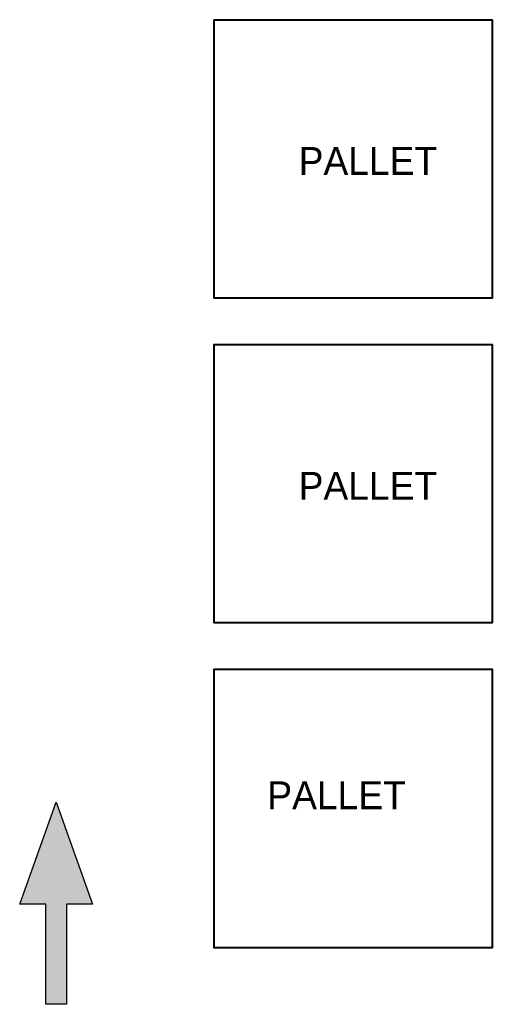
# Model space of a CAD drawing. Header units: centimetres. Extents: x 382474 to 805140, y 51501 to 135682.
# Drawn here: x 388371.7 to 388575.6, y 64890.6 to 65315 of the extents above; entities that cross this region are included whole.
import ezdxf

# ---------------------------------------------------------------- set-up
doc = ezdxf.new("R2010")
doc.units = ezdxf.units.CM
doc.layers.add('LVI_FLOOR BEDS - GENERAL', color=254, linetype='Continuous')
doc.layers.add('SPN-FURNITURE', color=7, linetype='Continuous')
doc.layers.add('SPN-DIM', color=8, linetype='Continuous', lineweight=15)
doc.styles.add('ARIAL', font='arial.ttf')

msp = doc.modelspace()

# ---------------------------------------------------------------- hatches: boundary and pattern name
at = {"layer": 'LVI_FLOOR BEDS - GENERAL', "lineweight": -3, "transparency": 33554508}
h = msp.add_hatch(color=1, dxfattribs=at)
h.dxf.hatch_style = 1
h.paths.add_polyline_path([(388391.96, 64890.61), (388382.95, 64890.61), (388382.95, 64933.71), (388371.72, 64933.71), (388387.45, 64977.73), (388403.18, 64933.71), (388391.96, 64933.71)])
h = msp.add_hatch(color=1, dxfattribs=at)
h.dxf.hatch_style = 1
h.paths.add_polyline_path([(388391.96, 64890.61), (388382.95, 64890.61), (388382.95, 64933.71), (388371.72, 64933.71), (388387.45, 64977.73), (388403.18, 64933.71), (388391.96, 64933.71)])
h = msp.add_hatch(color=1, dxfattribs=at)
h.dxf.hatch_style = 1
h.paths.add_polyline_path([(388391.96, 64890.61), (388382.95, 64890.61), (388382.95, 64933.71), (388371.72, 64933.71), (388387.45, 64977.73), (388403.18, 64933.71), (388391.96, 64933.71)])
h = msp.add_hatch(color=1, dxfattribs=at)
h.dxf.hatch_style = 1
h.paths.add_polyline_path([(388391.96, 64890.61), (388382.95, 64890.61), (388382.95, 64933.71), (388371.72, 64933.71), (388387.45, 64977.73), (388403.18, 64933.71), (388391.96, 64933.71)])
h = msp.add_hatch(color=1, dxfattribs=at)
h.dxf.hatch_style = 1
h.paths.add_polyline_path([(388391.96, 64890.61), (388382.95, 64890.61), (388382.95, 64933.71), (388371.72, 64933.71), (388387.45, 64977.73), (388403.18, 64933.71), (388391.96, 64933.71)])
h = msp.add_hatch(color=1, dxfattribs=at)
h.dxf.hatch_style = 1
h.paths.add_polyline_path([(388391.96, 64890.61), (388382.95, 64890.61), (388382.95, 64933.71), (388371.72, 64933.71), (388387.45, 64977.73), (388403.18, 64933.71), (388391.96, 64933.71)])
h = msp.add_hatch(color=1, dxfattribs=at)
h.dxf.hatch_style = 1
h.paths.add_polyline_path([(388391.96, 64890.61), (388382.95, 64890.61), (388382.95, 64933.71), (388371.72, 64933.71), (388387.45, 64977.73), (388403.18, 64933.71), (388391.96, 64933.71)])
h = msp.add_hatch(color=1, dxfattribs=at)
h.dxf.hatch_style = 1
h.paths.add_polyline_path([(388391.96, 64890.61), (388382.95, 64890.61), (388382.95, 64933.71), (388371.72, 64933.71), (388387.45, 64977.73), (388403.18, 64933.71), (388391.96, 64933.71)])
h = msp.add_hatch(color=1, dxfattribs=at)
h.dxf.hatch_style = 1
h.paths.add_polyline_path([(388391.96, 64890.61), (388382.95, 64890.61), (388382.95, 64933.71), (388371.72, 64933.71), (388387.45, 64977.73), (388403.18, 64933.71), (388391.96, 64933.71)])
h = msp.add_hatch(color=1, dxfattribs=at)
h.dxf.hatch_style = 1
h.paths.add_polyline_path([(388391.96, 64890.61), (388382.95, 64890.61), (388382.95, 64933.71), (388371.72, 64933.71), (388387.45, 64977.73), (388403.18, 64933.71), (388391.96, 64933.71)])
h = msp.add_hatch(color=1, dxfattribs=at)
h.dxf.hatch_style = 1
h.paths.add_polyline_path([(388391.96, 64890.61), (388382.95, 64890.61), (388382.95, 64933.71), (388371.72, 64933.71), (388387.45, 64977.73), (388403.18, 64933.71), (388391.96, 64933.71)])
h = msp.add_hatch(color=1, dxfattribs=at)
h.dxf.hatch_style = 1
h.paths.add_polyline_path([(388391.96, 64890.61), (388382.95, 64890.61), (388382.95, 64933.71), (388371.72, 64933.71), (388387.45, 64977.73), (388403.18, 64933.71), (388391.96, 64933.71)])
h = msp.add_hatch(color=1, dxfattribs=at)
h.dxf.hatch_style = 1
h.paths.add_polyline_path([(388391.96, 64890.61), (388382.95, 64890.61), (388382.95, 64933.71), (388371.72, 64933.71), (388387.45, 64977.73), (388403.18, 64933.71), (388391.96, 64933.71)])
h = msp.add_hatch(color=1, dxfattribs=at)
h.dxf.hatch_style = 1
h.paths.add_polyline_path([(388391.96, 64890.61), (388382.95, 64890.61), (388382.95, 64933.71), (388371.72, 64933.71), (388387.45, 64977.73), (388403.18, 64933.71), (388391.96, 64933.71)])
h = msp.add_hatch(color=1, dxfattribs=at)
h.dxf.hatch_style = 1
h.paths.add_polyline_path([(388391.96, 64890.61), (388382.95, 64890.61), (388382.95, 64933.71), (388371.72, 64933.71), (388387.45, 64977.73), (388403.18, 64933.71), (388391.96, 64933.71)])
h = msp.add_hatch(color=1, dxfattribs=at)
h.dxf.hatch_style = 1
h.paths.add_polyline_path([(388391.96, 64890.61), (388382.95, 64890.61), (388382.95, 64933.71), (388371.72, 64933.71), (388387.45, 64977.73), (388403.18, 64933.71), (388391.96, 64933.71)])
h = msp.add_hatch(color=1, dxfattribs=at)
h.dxf.hatch_style = 1
h.paths.add_polyline_path([(388391.96, 64890.61), (388382.95, 64890.61), (388382.95, 64933.71), (388371.72, 64933.71), (388387.45, 64977.73), (388403.18, 64933.71), (388391.96, 64933.71)])
h = msp.add_hatch(color=1, dxfattribs=at)
h.dxf.hatch_style = 1
h.paths.add_polyline_path([(388391.96, 64890.61), (388382.95, 64890.61), (388382.95, 64933.71), (388371.72, 64933.71), (388387.45, 64977.73), (388403.18, 64933.71), (388391.96, 64933.71)])
h = msp.add_hatch(color=1, dxfattribs=at)
h.dxf.hatch_style = 1
h.paths.add_polyline_path([(388391.96, 64890.61), (388382.95, 64890.61), (388382.95, 64933.71), (388371.72, 64933.71), (388387.45, 64977.73), (388403.18, 64933.71), (388391.96, 64933.71)])
h = msp.add_hatch(color=1, dxfattribs=at)
h.dxf.hatch_style = 1
h.paths.add_polyline_path([(388391.96, 64890.61), (388382.95, 64890.61), (388382.95, 64933.71), (388371.72, 64933.71), (388387.45, 64977.73), (388403.18, 64933.71), (388391.96, 64933.71)])
h = msp.add_hatch(color=1, dxfattribs=at)
h.dxf.hatch_style = 1
h.paths.add_polyline_path([(388391.96, 64890.61), (388382.95, 64890.61), (388382.95, 64933.71), (388371.72, 64933.71), (388387.45, 64977.73), (388403.18, 64933.71), (388391.96, 64933.71)])
h = msp.add_hatch(color=1, dxfattribs=at)
h.dxf.hatch_style = 1
h.paths.add_polyline_path([(388391.96, 64890.61), (388382.95, 64890.61), (388382.95, 64933.71), (388371.72, 64933.71), (388387.45, 64977.73), (388403.18, 64933.71), (388391.96, 64933.71)])
h = msp.add_hatch(color=1, dxfattribs=at)
h.dxf.hatch_style = 1
h.paths.add_polyline_path([(388391.96, 64890.61), (388382.95, 64890.61), (388382.95, 64933.71), (388371.72, 64933.71), (388387.45, 64977.73), (388403.18, 64933.71), (388391.96, 64933.71)])
h = msp.add_hatch(color=1, dxfattribs=at)
h.dxf.hatch_style = 1
h.paths.add_polyline_path([(388391.96, 64890.61), (388382.95, 64890.61), (388382.95, 64933.71), (388371.72, 64933.71), (388387.45, 64977.73), (388403.18, 64933.71), (388391.96, 64933.71)])
h = msp.add_hatch(color=1, dxfattribs=at)
h.dxf.hatch_style = 1
h.paths.add_polyline_path([(388391.96, 64890.61), (388382.95, 64890.61), (388382.95, 64933.71), (388371.72, 64933.71), (388387.45, 64977.73), (388403.18, 64933.71), (388391.96, 64933.71)])
h = msp.add_hatch(color=1, dxfattribs=at)
h.dxf.hatch_style = 1
h.paths.add_polyline_path([(388391.96, 64890.61), (388382.95, 64890.61), (388382.95, 64933.71), (388371.72, 64933.71), (388387.45, 64977.73), (388403.18, 64933.71), (388391.96, 64933.71)])
h = msp.add_hatch(color=1, dxfattribs=at)
h.dxf.hatch_style = 1
h.paths.add_polyline_path([(388391.96, 64890.61), (388382.95, 64890.61), (388382.95, 64933.71), (388371.72, 64933.71), (388387.45, 64977.73), (388403.18, 64933.71), (388391.96, 64933.71)])
h = msp.add_hatch(color=1, dxfattribs=at)
h.dxf.hatch_style = 1
h.paths.add_polyline_path([(388391.96, 64890.61), (388382.95, 64890.61), (388382.95, 64933.71), (388371.72, 64933.71), (388387.45, 64977.73), (388403.18, 64933.71), (388391.96, 64933.71)])
h = msp.add_hatch(color=1, dxfattribs=at)
h.dxf.hatch_style = 1
h.paths.add_polyline_path([(388391.96, 64890.61), (388382.95, 64890.61), (388382.95, 64933.71), (388371.72, 64933.71), (388387.45, 64977.73), (388403.18, 64933.71), (388391.96, 64933.71)])
h = msp.add_hatch(color=1, dxfattribs=at)
h.dxf.hatch_style = 1
h.paths.add_polyline_path([(388391.96, 64890.61), (388382.95, 64890.61), (388382.95, 64933.71), (388371.72, 64933.71), (388387.45, 64977.73), (388403.18, 64933.71), (388391.96, 64933.71)])
h = msp.add_hatch(color=1, dxfattribs=at)
h.dxf.hatch_style = 1
h.paths.add_polyline_path([(388391.96, 64890.61), (388382.95, 64890.61), (388382.95, 64933.71), (388371.72, 64933.71), (388387.45, 64977.73), (388403.18, 64933.71), (388391.96, 64933.71)])
h = msp.add_hatch(color=1, dxfattribs=at)
h.dxf.hatch_style = 1
h.paths.add_polyline_path([(388391.96, 64890.61), (388382.95, 64890.61), (388382.95, 64933.71), (388371.72, 64933.71), (388387.45, 64977.73), (388403.18, 64933.71), (388391.96, 64933.71)])
h = msp.add_hatch(color=1, dxfattribs=at)
h.dxf.hatch_style = 1
h.paths.add_polyline_path([(388391.96, 64890.61), (388382.95, 64890.61), (388382.95, 64933.71), (388371.72, 64933.71), (388387.45, 64977.73), (388403.18, 64933.71), (388391.96, 64933.71)])
h = msp.add_hatch(color=1, dxfattribs=at)
h.dxf.hatch_style = 1
h.paths.add_polyline_path([(388391.96, 64890.61), (388382.95, 64890.61), (388382.95, 64933.71), (388371.72, 64933.71), (388387.45, 64977.73), (388403.18, 64933.71), (388391.96, 64933.71)])
h = msp.add_hatch(color=1, dxfattribs=at)
h.dxf.hatch_style = 1
h.paths.add_polyline_path([(388391.96, 64890.61), (388382.95, 64890.61), (388382.95, 64933.71), (388371.72, 64933.71), (388387.45, 64977.73), (388403.18, 64933.71), (388391.96, 64933.71)])
h = msp.add_hatch(color=1, dxfattribs=at)
h.dxf.hatch_style = 1
h.paths.add_polyline_path([(388391.96, 64890.61), (388382.95, 64890.61), (388382.95, 64933.71), (388371.72, 64933.71), (388387.45, 64977.73), (388403.18, 64933.71), (388391.96, 64933.71)])
h = msp.add_hatch(color=1, dxfattribs=at)
h.dxf.hatch_style = 1
h.paths.add_polyline_path([(388391.96, 64890.61), (388382.95, 64890.61), (388382.95, 64933.71), (388371.72, 64933.71), (388387.45, 64977.73), (388403.18, 64933.71), (388391.96, 64933.71)])
h = msp.add_hatch(color=1, dxfattribs=at)
h.dxf.hatch_style = 1
h.paths.add_polyline_path([(388391.96, 64890.61), (388382.95, 64890.61), (388382.95, 64933.71), (388371.72, 64933.71), (388387.45, 64977.73), (388403.18, 64933.71), (388391.96, 64933.71)])
h = msp.add_hatch(color=1, dxfattribs=at)
h.dxf.hatch_style = 1
h.paths.add_polyline_path([(388391.96, 64890.61), (388382.95, 64890.61), (388382.95, 64933.71), (388371.72, 64933.71), (388387.45, 64977.73), (388403.18, 64933.71), (388391.96, 64933.71)])
h = msp.add_hatch(color=1, dxfattribs=at)
h.dxf.hatch_style = 1
h.paths.add_polyline_path([(388391.96, 64890.61), (388382.95, 64890.61), (388382.95, 64933.71), (388371.72, 64933.71), (388387.45, 64977.73), (388403.18, 64933.71), (388391.96, 64933.71)])
h = msp.add_hatch(color=1, dxfattribs=at)
h.dxf.hatch_style = 1
h.paths.add_polyline_path([(388391.96, 64890.61), (388382.95, 64890.61), (388382.95, 64933.71), (388371.72, 64933.71), (388387.45, 64977.73), (388403.18, 64933.71), (388391.96, 64933.71)])
h = msp.add_hatch(color=1, dxfattribs=at)
h.dxf.hatch_style = 1
h.paths.add_polyline_path([(388391.96, 64890.61), (388382.95, 64890.61), (388382.95, 64933.71), (388371.72, 64933.71), (388387.45, 64977.73), (388403.18, 64933.71), (388391.96, 64933.71)])
h = msp.add_hatch(color=1, dxfattribs=at)
h.dxf.hatch_style = 1
h.paths.add_polyline_path([(388391.96, 64890.61), (388382.95, 64890.61), (388382.95, 64933.71), (388371.72, 64933.71), (388387.45, 64977.73), (388403.18, 64933.71), (388391.96, 64933.71)])
h = msp.add_hatch(color=1, dxfattribs=at)
h.dxf.hatch_style = 1
h.paths.add_polyline_path([(388391.96, 64890.61), (388382.95, 64890.61), (388382.95, 64933.71), (388371.72, 64933.71), (388387.45, 64977.73), (388403.18, 64933.71), (388391.96, 64933.71)])
h = msp.add_hatch(color=1, dxfattribs=at)
h.dxf.hatch_style = 1
h.paths.add_polyline_path([(388391.96, 64890.61), (388382.95, 64890.61), (388382.95, 64933.71), (388371.72, 64933.71), (388387.45, 64977.73), (388403.18, 64933.71), (388391.96, 64933.71)])
h = msp.add_hatch(color=1, dxfattribs=at)
h.dxf.hatch_style = 1
h.paths.add_polyline_path([(388391.96, 64890.61), (388382.95, 64890.61), (388382.95, 64933.71), (388371.72, 64933.71), (388387.45, 64977.73), (388403.18, 64933.71), (388391.96, 64933.71)])
h = msp.add_hatch(color=1, dxfattribs=at)
h.dxf.hatch_style = 1
h.paths.add_polyline_path([(388391.96, 64890.61), (388382.95, 64890.61), (388382.95, 64933.71), (388371.72, 64933.71), (388387.45, 64977.73), (388403.18, 64933.71), (388391.96, 64933.71)])
h = msp.add_hatch(color=1, dxfattribs=at)
h.dxf.hatch_style = 1
h.paths.add_polyline_path([(388391.96, 64890.61), (388382.95, 64890.61), (388382.95, 64933.71), (388371.72, 64933.71), (388387.45, 64977.73), (388403.18, 64933.71), (388391.96, 64933.71)])
h = msp.add_hatch(color=1, dxfattribs=at)
h.dxf.hatch_style = 1
h.paths.add_polyline_path([(388391.96, 64890.61), (388382.95, 64890.61), (388382.95, 64933.71), (388371.72, 64933.71), (388387.45, 64977.73), (388403.18, 64933.71), (388391.96, 64933.71)])
h = msp.add_hatch(color=1, dxfattribs=at)
h.dxf.hatch_style = 1
h.paths.add_polyline_path([(388391.96, 64890.61), (388382.95, 64890.61), (388382.95, 64933.71), (388371.72, 64933.71), (388387.45, 64977.73), (388403.18, 64933.71), (388391.96, 64933.71)])
h = msp.add_hatch(color=1, dxfattribs=at)
h.dxf.hatch_style = 1
h.paths.add_polyline_path([(388391.96, 64890.61), (388382.95, 64890.61), (388382.95, 64933.71), (388371.72, 64933.71), (388387.45, 64977.73), (388403.18, 64933.71), (388391.96, 64933.71)])
h = msp.add_hatch(color=1, dxfattribs=at)
h.dxf.hatch_style = 1
h.paths.add_polyline_path([(388391.96, 64890.61), (388382.95, 64890.61), (388382.95, 64933.71), (388371.72, 64933.71), (388387.45, 64977.73), (388403.18, 64933.71), (388391.96, 64933.71)])
h = msp.add_hatch(color=1, dxfattribs=at)
h.dxf.hatch_style = 1
h.paths.add_polyline_path([(388391.96, 64890.61), (388382.95, 64890.61), (388382.95, 64933.71), (388371.72, 64933.71), (388387.45, 64977.73), (388403.18, 64933.71), (388391.96, 64933.71)])
h = msp.add_hatch(color=1, dxfattribs=at)
h.dxf.hatch_style = 1
h.paths.add_polyline_path([(388391.96, 64890.61), (388382.95, 64890.61), (388382.95, 64933.71), (388371.72, 64933.71), (388387.45, 64977.73), (388403.18, 64933.71), (388391.96, 64933.71)])
h = msp.add_hatch(color=1, dxfattribs=at)
h.dxf.hatch_style = 1
h.paths.add_polyline_path([(388391.96, 64890.61), (388382.95, 64890.61), (388382.95, 64933.71), (388371.72, 64933.71), (388387.45, 64977.73), (388403.18, 64933.71), (388391.96, 64933.71)])
h = msp.add_hatch(color=1, dxfattribs=at)
h.dxf.hatch_style = 1
h.paths.add_polyline_path([(388391.96, 64890.61), (388382.95, 64890.61), (388382.95, 64933.71), (388371.72, 64933.71), (388387.45, 64977.73), (388403.18, 64933.71), (388391.96, 64933.71)])
h = msp.add_hatch(color=1, dxfattribs=at)
h.dxf.hatch_style = 1
h.paths.add_polyline_path([(388391.96, 64890.61), (388382.95, 64890.61), (388382.95, 64933.71), (388371.72, 64933.71), (388387.45, 64977.73), (388403.18, 64933.71), (388391.96, 64933.71)])
h = msp.add_hatch(color=1, dxfattribs=at)
h.dxf.hatch_style = 1
h.paths.add_polyline_path([(388391.96, 64890.61), (388382.95, 64890.61), (388382.95, 64933.71), (388371.72, 64933.71), (388387.45, 64977.73), (388403.18, 64933.71), (388391.96, 64933.71)])
h = msp.add_hatch(color=1, dxfattribs=at)
h.dxf.hatch_style = 1
h.paths.add_polyline_path([(388391.96, 64890.61), (388382.95, 64890.61), (388382.95, 64933.71), (388371.72, 64933.71), (388387.45, 64977.73), (388403.18, 64933.71), (388391.96, 64933.71)])
h = msp.add_hatch(color=1, dxfattribs=at)
h.dxf.hatch_style = 1
h.paths.add_polyline_path([(388391.96, 64890.61), (388382.95, 64890.61), (388382.95, 64933.71), (388371.72, 64933.71), (388387.45, 64977.73), (388403.18, 64933.71), (388391.96, 64933.71)])
h = msp.add_hatch(color=1, dxfattribs=at)
h.dxf.hatch_style = 1
h.paths.add_polyline_path([(388391.96, 64890.61), (388382.95, 64890.61), (388382.95, 64933.71), (388371.72, 64933.71), (388387.45, 64977.73), (388403.18, 64933.71), (388391.96, 64933.71)])
h = msp.add_hatch(color=1, dxfattribs=at)
h.dxf.hatch_style = 1
h.paths.add_polyline_path([(388391.96, 64890.61), (388382.95, 64890.61), (388382.95, 64933.71), (388371.72, 64933.71), (388387.45, 64977.73), (388403.18, 64933.71), (388391.96, 64933.71)])
h = msp.add_hatch(color=1, dxfattribs=at)
h.dxf.hatch_style = 1
h.paths.add_polyline_path([(388391.96, 64890.61), (388382.95, 64890.61), (388382.95, 64933.71), (388371.72, 64933.71), (388387.45, 64977.73), (388403.18, 64933.71), (388391.96, 64933.71)])
h = msp.add_hatch(color=1, dxfattribs=at)
h.dxf.hatch_style = 1
h.paths.add_polyline_path([(388391.96, 64890.61), (388382.95, 64890.61), (388382.95, 64933.71), (388371.72, 64933.71), (388387.45, 64977.73), (388403.18, 64933.71), (388391.96, 64933.71)])

# ---------------------------------------------------------------- linework, layer by layer
at = {"color": 30, "true_color": 0xf26722}
for points in [[(388455.57, 65314.99), (388455.57, 65314.99), (388575.57, 65314.99), (388575.57, 65194.99), (388455.57, 65194.99), (388455.57, 65314.99)], [(388455.57, 65314.99), (388455.57, 65314.99), (388575.57, 65314.99), (388575.57, 65194.99), (388455.57, 65194.99), (388455.57, 65314.99)], [(388455.57, 65174.99), (388455.57, 65174.99), (388575.57, 65174.99), (388575.57, 65054.99), (388455.57, 65054.99), (388455.57, 65174.99)], [(388455.57, 65174.99), (388455.57, 65174.99), (388575.57, 65174.99), (388575.57, 65054.99), (388455.57, 65054.99), (388455.57, 65174.99)], [(388455.57, 65034.99), (388455.57, 65034.99), (388575.57, 65034.99), (388575.57, 64914.99), (388455.57, 64914.99), (388455.57, 65034.99)], [(388455.57, 65034.99), (388455.57, 65034.99), (388575.57, 65034.99), (388575.57, 64914.99), (388455.57, 64914.99), (388455.57, 65034.99)]]:
    msp.add_lwpolyline(points, dxfattribs=at)
at = {"layer": 'SPN-DIM', "color": 251, "true_color": 0x636466}
msp.add_lwpolyline([(388391.96, 64890.61), (388382.95, 64890.61), (388382.95, 64933.71), (388371.72, 64933.71), (388387.45, 64977.73), (388403.18, 64933.71), (388391.96, 64933.71), (388391.96, 64890.61)], dxfattribs=at)
msp.add_lwpolyline([(388391.96, 64890.61), (388382.95, 64890.61), (388382.95, 64933.71), (388371.72, 64933.71), (388387.45, 64977.73), (388403.18, 64933.71), (388391.96, 64933.71), (388391.96, 64890.61)], dxfattribs=at)
msp.add_lwpolyline([(388391.96, 64890.61), (388382.95, 64890.61), (388382.95, 64933.71), (388371.72, 64933.71), (388387.45, 64977.73), (388403.18, 64933.71), (388391.96, 64933.71), (388391.96, 64890.61)], dxfattribs=at)
msp.add_lwpolyline([(388391.96, 64890.61), (388382.95, 64890.61), (388382.95, 64933.71), (388371.72, 64933.71), (388387.45, 64977.73), (388403.18, 64933.71), (388391.96, 64933.71), (388391.96, 64890.61)], dxfattribs=at)
msp.add_lwpolyline([(388391.96, 64890.61), (388382.95, 64890.61), (388382.95, 64933.71), (388371.72, 64933.71), (388387.45, 64977.73), (388403.18, 64933.71), (388391.96, 64933.71), (388391.96, 64890.61)], dxfattribs=at)
msp.add_lwpolyline([(388391.96, 64890.61), (388382.95, 64890.61), (388382.95, 64933.71), (388371.72, 64933.71), (388387.45, 64977.73), (388403.18, 64933.71), (388391.96, 64933.71), (388391.96, 64890.61)], dxfattribs=at)
msp.add_lwpolyline([(388391.96, 64890.61), (388382.95, 64890.61), (388382.95, 64933.71), (388371.72, 64933.71), (388387.45, 64977.73), (388403.18, 64933.71), (388391.96, 64933.71), (388391.96, 64890.61)], dxfattribs=at)
msp.add_lwpolyline([(388391.96, 64890.61), (388382.95, 64890.61), (388382.95, 64933.71), (388371.72, 64933.71), (388387.45, 64977.73), (388403.18, 64933.71), (388391.96, 64933.71), (388391.96, 64890.61)], dxfattribs=at)
msp.add_lwpolyline([(388391.96, 64890.61), (388382.95, 64890.61), (388382.95, 64933.71), (388371.72, 64933.71), (388387.45, 64977.73), (388403.18, 64933.71), (388391.96, 64933.71), (388391.96, 64890.61)], dxfattribs=at)
msp.add_lwpolyline([(388391.96, 64890.61), (388382.95, 64890.61), (388382.95, 64933.71), (388371.72, 64933.71), (388387.45, 64977.73), (388403.18, 64933.71), (388391.96, 64933.71), (388391.96, 64890.61)], dxfattribs=at)
msp.add_lwpolyline([(388391.96, 64890.61), (388382.95, 64890.61), (388382.95, 64933.71), (388371.72, 64933.71), (388387.45, 64977.73), (388403.18, 64933.71), (388391.96, 64933.71), (388391.96, 64890.61)], dxfattribs=at)
msp.add_lwpolyline([(388391.96, 64890.61), (388382.95, 64890.61), (388382.95, 64933.71), (388371.72, 64933.71), (388387.45, 64977.73), (388403.18, 64933.71), (388391.96, 64933.71), (388391.96, 64890.61)], dxfattribs=at)
msp.add_lwpolyline([(388391.96, 64890.61), (388382.95, 64890.61), (388382.95, 64933.71), (388371.72, 64933.71), (388387.45, 64977.73), (388403.18, 64933.71), (388391.96, 64933.71), (388391.96, 64890.61)], dxfattribs=at)
msp.add_lwpolyline([(388391.96, 64890.61), (388382.95, 64890.61), (388382.95, 64933.71), (388371.72, 64933.71), (388387.45, 64977.73), (388403.18, 64933.71), (388391.96, 64933.71), (388391.96, 64890.61)], dxfattribs=at)
msp.add_lwpolyline([(388391.96, 64890.61), (388382.95, 64890.61), (388382.95, 64933.71), (388371.72, 64933.71), (388387.45, 64977.73), (388403.18, 64933.71), (388391.96, 64933.71), (388391.96, 64890.61)], dxfattribs=at)
msp.add_lwpolyline([(388391.96, 64890.61), (388382.95, 64890.61), (388382.95, 64933.71), (388371.72, 64933.71), (388387.45, 64977.73), (388403.18, 64933.71), (388391.96, 64933.71), (388391.96, 64890.61)], dxfattribs=at)
msp.add_lwpolyline([(388391.96, 64890.61), (388382.95, 64890.61), (388382.95, 64933.71), (388371.72, 64933.71), (388387.45, 64977.73), (388403.18, 64933.71), (388391.96, 64933.71), (388391.96, 64890.61)], dxfattribs=at)
msp.add_lwpolyline([(388391.96, 64890.61), (388382.95, 64890.61), (388382.95, 64933.71), (388371.72, 64933.71), (388387.45, 64977.73), (388403.18, 64933.71), (388391.96, 64933.71), (388391.96, 64890.61)], dxfattribs=at)
msp.add_lwpolyline([(388391.96, 64890.61), (388382.95, 64890.61), (388382.95, 64933.71), (388371.72, 64933.71), (388387.45, 64977.73), (388403.18, 64933.71), (388391.96, 64933.71), (388391.96, 64890.61)], dxfattribs=at)
msp.add_lwpolyline([(388391.96, 64890.61), (388382.95, 64890.61), (388382.95, 64933.71), (388371.72, 64933.71), (388387.45, 64977.73), (388403.18, 64933.71), (388391.96, 64933.71), (388391.96, 64890.61)], dxfattribs=at)
msp.add_lwpolyline([(388391.96, 64890.61), (388382.95, 64890.61), (388382.95, 64933.71), (388371.72, 64933.71), (388387.45, 64977.73), (388403.18, 64933.71), (388391.96, 64933.71), (388391.96, 64890.61)], dxfattribs=at)
msp.add_lwpolyline([(388391.96, 64890.61), (388382.95, 64890.61), (388382.95, 64933.71), (388371.72, 64933.71), (388387.45, 64977.73), (388403.18, 64933.71), (388391.96, 64933.71), (388391.96, 64890.61)], dxfattribs=at)
msp.add_lwpolyline([(388391.96, 64890.61), (388382.95, 64890.61), (388382.95, 64933.71), (388371.72, 64933.71), (388387.45, 64977.73), (388403.18, 64933.71), (388391.96, 64933.71), (388391.96, 64890.61)], dxfattribs=at)
msp.add_lwpolyline([(388391.96, 64890.61), (388382.95, 64890.61), (388382.95, 64933.71), (388371.72, 64933.71), (388387.45, 64977.73), (388403.18, 64933.71), (388391.96, 64933.71), (388391.96, 64890.61)], dxfattribs=at)
msp.add_lwpolyline([(388391.96, 64890.61), (388382.95, 64890.61), (388382.95, 64933.71), (388371.72, 64933.71), (388387.45, 64977.73), (388403.18, 64933.71), (388391.96, 64933.71), (388391.96, 64890.61)], dxfattribs=at)
msp.add_lwpolyline([(388391.96, 64890.61), (388382.95, 64890.61), (388382.95, 64933.71), (388371.72, 64933.71), (388387.45, 64977.73), (388403.18, 64933.71), (388391.96, 64933.71), (388391.96, 64890.61)], dxfattribs=at)
msp.add_lwpolyline([(388391.96, 64890.61), (388382.95, 64890.61), (388382.95, 64933.71), (388371.72, 64933.71), (388387.45, 64977.73), (388403.18, 64933.71), (388391.96, 64933.71), (388391.96, 64890.61)], dxfattribs=at)
msp.add_lwpolyline([(388391.96, 64890.61), (388382.95, 64890.61), (388382.95, 64933.71), (388371.72, 64933.71), (388387.45, 64977.73), (388403.18, 64933.71), (388391.96, 64933.71), (388391.96, 64890.61)], dxfattribs=at)
msp.add_lwpolyline([(388391.96, 64890.61), (388382.95, 64890.61), (388382.95, 64933.71), (388371.72, 64933.71), (388387.45, 64977.73), (388403.18, 64933.71), (388391.96, 64933.71), (388391.96, 64890.61)], dxfattribs=at)
msp.add_lwpolyline([(388391.96, 64890.61), (388382.95, 64890.61), (388382.95, 64933.71), (388371.72, 64933.71), (388387.45, 64977.73), (388403.18, 64933.71), (388391.96, 64933.71), (388391.96, 64890.61)], dxfattribs=at)
msp.add_lwpolyline([(388391.96, 64890.61), (388382.95, 64890.61), (388382.95, 64933.71), (388371.72, 64933.71), (388387.45, 64977.73), (388403.18, 64933.71), (388391.96, 64933.71), (388391.96, 64890.61)], dxfattribs=at)
msp.add_lwpolyline([(388391.96, 64890.61), (388382.95, 64890.61), (388382.95, 64933.71), (388371.72, 64933.71), (388387.45, 64977.73), (388403.18, 64933.71), (388391.96, 64933.71), (388391.96, 64890.61)], dxfattribs=at)
msp.add_lwpolyline([(388391.96, 64890.61), (388382.95, 64890.61), (388382.95, 64933.71), (388371.72, 64933.71), (388387.45, 64977.73), (388403.18, 64933.71), (388391.96, 64933.71), (388391.96, 64890.61)], dxfattribs=at)
msp.add_lwpolyline([(388391.96, 64890.61), (388382.95, 64890.61), (388382.95, 64933.71), (388371.72, 64933.71), (388387.45, 64977.73), (388403.18, 64933.71), (388391.96, 64933.71), (388391.96, 64890.61)], dxfattribs=at)
msp.add_lwpolyline([(388391.96, 64890.61), (388382.95, 64890.61), (388382.95, 64933.71), (388371.72, 64933.71), (388387.45, 64977.73), (388403.18, 64933.71), (388391.96, 64933.71), (388391.96, 64890.61)], dxfattribs=at)
msp.add_lwpolyline([(388391.96, 64890.61), (388382.95, 64890.61), (388382.95, 64933.71), (388371.72, 64933.71), (388387.45, 64977.73), (388403.18, 64933.71), (388391.96, 64933.71), (388391.96, 64890.61)], dxfattribs=at)
msp.add_lwpolyline([(388391.96, 64890.61), (388382.95, 64890.61), (388382.95, 64933.71), (388371.72, 64933.71), (388387.45, 64977.73), (388403.18, 64933.71), (388391.96, 64933.71), (388391.96, 64890.61)], dxfattribs=at)
msp.add_lwpolyline([(388391.96, 64890.61), (388382.95, 64890.61), (388382.95, 64933.71), (388371.72, 64933.71), (388387.45, 64977.73), (388403.18, 64933.71), (388391.96, 64933.71), (388391.96, 64890.61)], dxfattribs=at)
msp.add_lwpolyline([(388391.96, 64890.61), (388382.95, 64890.61), (388382.95, 64933.71), (388371.72, 64933.71), (388387.45, 64977.73), (388403.18, 64933.71), (388391.96, 64933.71), (388391.96, 64890.61)], dxfattribs=at)
msp.add_lwpolyline([(388391.96, 64890.61), (388382.95, 64890.61), (388382.95, 64933.71), (388371.72, 64933.71), (388387.45, 64977.73), (388403.18, 64933.71), (388391.96, 64933.71), (388391.96, 64890.61)], dxfattribs=at)
msp.add_lwpolyline([(388391.96, 64890.61), (388382.95, 64890.61), (388382.95, 64933.71), (388371.72, 64933.71), (388387.45, 64977.73), (388403.18, 64933.71), (388391.96, 64933.71), (388391.96, 64890.61)], dxfattribs=at)
msp.add_lwpolyline([(388391.96, 64890.61), (388382.95, 64890.61), (388382.95, 64933.71), (388371.72, 64933.71), (388387.45, 64977.73), (388403.18, 64933.71), (388391.96, 64933.71), (388391.96, 64890.61)], dxfattribs=at)
msp.add_lwpolyline([(388391.96, 64890.61), (388382.95, 64890.61), (388382.95, 64933.71), (388371.72, 64933.71), (388387.45, 64977.73), (388403.18, 64933.71), (388391.96, 64933.71), (388391.96, 64890.61)], dxfattribs=at)
msp.add_lwpolyline([(388391.96, 64890.61), (388382.95, 64890.61), (388382.95, 64933.71), (388371.72, 64933.71), (388387.45, 64977.73), (388403.18, 64933.71), (388391.96, 64933.71), (388391.96, 64890.61)], dxfattribs=at)
msp.add_lwpolyline([(388391.96, 64890.61), (388382.95, 64890.61), (388382.95, 64933.71), (388371.72, 64933.71), (388387.45, 64977.73), (388403.18, 64933.71), (388391.96, 64933.71), (388391.96, 64890.61)], dxfattribs=at)
msp.add_lwpolyline([(388391.96, 64890.61), (388382.95, 64890.61), (388382.95, 64933.71), (388371.72, 64933.71), (388387.45, 64977.73), (388403.18, 64933.71), (388391.96, 64933.71), (388391.96, 64890.61)], dxfattribs=at)
msp.add_lwpolyline([(388391.96, 64890.61), (388382.95, 64890.61), (388382.95, 64933.71), (388371.72, 64933.71), (388387.45, 64977.73), (388403.18, 64933.71), (388391.96, 64933.71), (388391.96, 64890.61)], dxfattribs=at)
msp.add_lwpolyline([(388391.96, 64890.61), (388382.95, 64890.61), (388382.95, 64933.71), (388371.72, 64933.71), (388387.45, 64977.73), (388403.18, 64933.71), (388391.96, 64933.71), (388391.96, 64890.61)], dxfattribs=at)
msp.add_lwpolyline([(388391.96, 64890.61), (388382.95, 64890.61), (388382.95, 64933.71), (388371.72, 64933.71), (388387.45, 64977.73), (388403.18, 64933.71), (388391.96, 64933.71), (388391.96, 64890.61)], dxfattribs=at)
msp.add_lwpolyline([(388391.96, 64890.61), (388382.95, 64890.61), (388382.95, 64933.71), (388371.72, 64933.71), (388387.45, 64977.73), (388403.18, 64933.71), (388391.96, 64933.71), (388391.96, 64890.61)], dxfattribs=at)
msp.add_lwpolyline([(388391.96, 64890.61), (388382.95, 64890.61), (388382.95, 64933.71), (388371.72, 64933.71), (388387.45, 64977.73), (388403.18, 64933.71), (388391.96, 64933.71), (388391.96, 64890.61)], dxfattribs=at)
msp.add_lwpolyline([(388391.96, 64890.61), (388382.95, 64890.61), (388382.95, 64933.71), (388371.72, 64933.71), (388387.45, 64977.73), (388403.18, 64933.71), (388391.96, 64933.71), (388391.96, 64890.61)], dxfattribs=at)
msp.add_lwpolyline([(388391.96, 64890.61), (388382.95, 64890.61), (388382.95, 64933.71), (388371.72, 64933.71), (388387.45, 64977.73), (388403.18, 64933.71), (388391.96, 64933.71), (388391.96, 64890.61)], dxfattribs=at)
msp.add_lwpolyline([(388391.96, 64890.61), (388382.95, 64890.61), (388382.95, 64933.71), (388371.72, 64933.71), (388387.45, 64977.73), (388403.18, 64933.71), (388391.96, 64933.71), (388391.96, 64890.61)], dxfattribs=at)
msp.add_lwpolyline([(388391.96, 64890.61), (388382.95, 64890.61), (388382.95, 64933.71), (388371.72, 64933.71), (388387.45, 64977.73), (388403.18, 64933.71), (388391.96, 64933.71), (388391.96, 64890.61)], dxfattribs=at)
msp.add_lwpolyline([(388391.96, 64890.61), (388382.95, 64890.61), (388382.95, 64933.71), (388371.72, 64933.71), (388387.45, 64977.73), (388403.18, 64933.71), (388391.96, 64933.71), (388391.96, 64890.61)], dxfattribs=at)
msp.add_lwpolyline([(388391.96, 64890.61), (388382.95, 64890.61), (388382.95, 64933.71), (388371.72, 64933.71), (388387.45, 64977.73), (388403.18, 64933.71), (388391.96, 64933.71), (388391.96, 64890.61)], dxfattribs=at)
msp.add_lwpolyline([(388391.96, 64890.61), (388382.95, 64890.61), (388382.95, 64933.71), (388371.72, 64933.71), (388387.45, 64977.73), (388403.18, 64933.71), (388391.96, 64933.71), (388391.96, 64890.61)], dxfattribs=at)
msp.add_lwpolyline([(388391.96, 64890.61), (388382.95, 64890.61), (388382.95, 64933.71), (388371.72, 64933.71), (388387.45, 64977.73), (388403.18, 64933.71), (388391.96, 64933.71), (388391.96, 64890.61)], dxfattribs=at)
msp.add_lwpolyline([(388391.96, 64890.61), (388382.95, 64890.61), (388382.95, 64933.71), (388371.72, 64933.71), (388387.45, 64977.73), (388403.18, 64933.71), (388391.96, 64933.71), (388391.96, 64890.61)], dxfattribs=at)
msp.add_lwpolyline([(388391.96, 64890.61), (388382.95, 64890.61), (388382.95, 64933.71), (388371.72, 64933.71), (388387.45, 64977.73), (388403.18, 64933.71), (388391.96, 64933.71), (388391.96, 64890.61)], dxfattribs=at)
msp.add_lwpolyline([(388391.96, 64890.61), (388382.95, 64890.61), (388382.95, 64933.71), (388371.72, 64933.71), (388387.45, 64977.73), (388403.18, 64933.71), (388391.96, 64933.71), (388391.96, 64890.61)], dxfattribs=at)
msp.add_lwpolyline([(388391.96, 64890.61), (388382.95, 64890.61), (388382.95, 64933.71), (388371.72, 64933.71), (388387.45, 64977.73), (388403.18, 64933.71), (388391.96, 64933.71), (388391.96, 64890.61)], dxfattribs=at)
msp.add_lwpolyline([(388391.96, 64890.61), (388382.95, 64890.61), (388382.95, 64933.71), (388371.72, 64933.71), (388387.45, 64977.73), (388403.18, 64933.71), (388391.96, 64933.71), (388391.96, 64890.61)], dxfattribs=at)

# ---------------------------------------------------------------- texts
at = {"layer": 'SPN-FURNITURE', "color": 1, "char_height": 12, "attachment_point": 1, "style": 'ARIAL'}
for insert in [(388492.04, 65260.09), (388492.04, 65260.09), (388492.04, 65120.09), (388492.04, 65120.09), (388478.52, 64986.69), (388478.52, 64986.69)]:
    msp.add_mtext('{\\fCentury Gothic|b0|i0|c0|p34;PALLET}', dxfattribs=dict(at, insert=insert))

doc.saveas('drawing.dxf')
